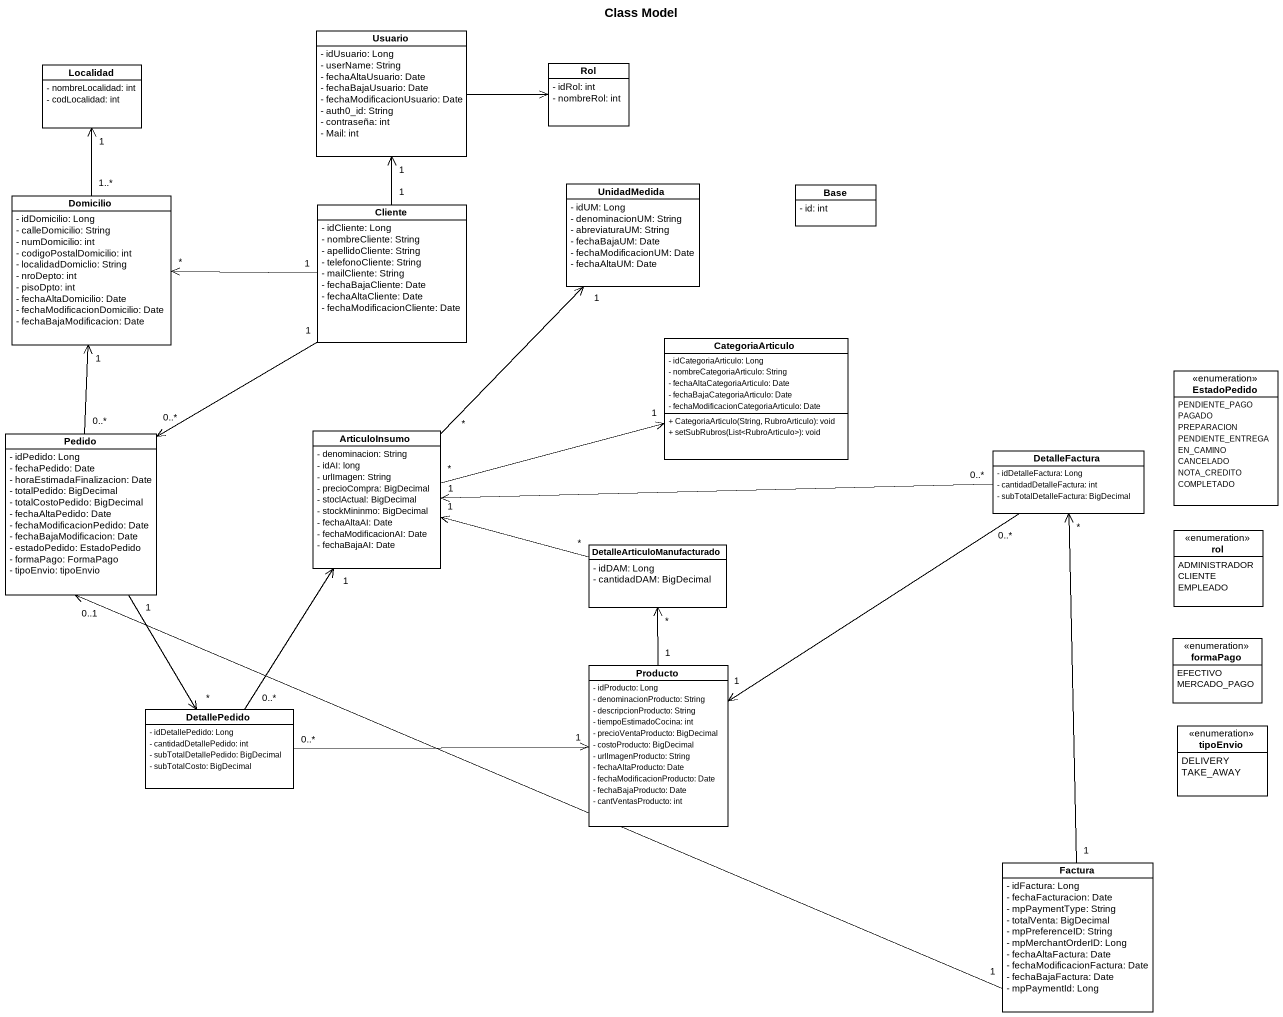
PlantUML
@startuml
title Class Model
hide circle
hide empty members
skinparam classAttributeIconSize 0
class Usuario {
  - idUsuario: Long
  - userName: String
  - fechaAltaUsuario: Date
  - fechaBajaUsuario: Date
  - fechaModificacionUsuario: Date
  - auth0_id: String
  - contraseña: int
  - Mail: int
}
class Localidad {
  - nombreLocalidad: int
  - codLocalidad: int
}
class Rol {
  - idRol: int
  - nombreRol: int
}
class Domicilio {
  - idDomicilio: Long
  - calleDomicilio: String
  - numDomicilio: int
  - codigoPostalDomicilio: int
  - localidadDomiclio: String
  - nroDepto: int
  - pisoDpto: int
  - fechaAltaDomicilio: Date
  - fechaModificacionDomicilio: Date
  - fechaBajaModificacion: Date
}
class Cliente {
  - idCliente: Long
  - nombreCliente: String
  - apellidoCliente: String
  - telefonoCliente: String
  - mailCliente: String
  - fechaBajaCliente: Date
  - fechaAltaCliente: Date
  - fechaModificacionCliente: Date
}
class UnidadMedida {
  - idUM: Long
  - denominacionUM: String
  - abreviaturaUM: String
  - fechaBajaUM: Date
  - fechaModificacionUM: Date
  - fechaAltaUM: Date
}
class Base {
  - id: int
}
class CategoriaArticulo {
  - idCategoriaArticulo: Long
  - nombreCategoriaArticulo: String
  - fechaAltaCategoriaArticulo: Date
  - fechaBajaCategoriaArticulo: Date
  - fechaModificacionCategoriaArticulo: Date
  + CategoriaArticulo(String, RubroArticulo): void
  + setSubRubros(List<RubroArticulo>): void
}
enum EstadoPedido {
  PENDIENTE_PAGO
  PAGADO
  PREPARACION
  PENDIENTE_ENTREGA
  EN_CAMINO
  CANCELADO
  NOTA_CREDITO
  COMPLETADO
}
class Pedido {
  - idPedido: Long
  - fechaPedido: Date
  - horaEstimadaFinalizacion: Date
  - totalPedido: BigDecimal
  - totalCostoPedido: BigDecimal
  - fechaAltaPedido: Date
  - fechaModificacionPedido: Date
  - fechaBajaModificacion: Date
  - estadoPedido: EstadoPedido
  - formaPago: FormaPago
  - tipoEnvio: tipoEnvio
}
class ArticuloInsumo {
  - denominacion: String
  - idAI: long
  - urlImagen: String
  - precioCompra: BigDecimal
  - stoclActual: BigDecimal
  - stockMininmo: BigDecimal
  - fechaAltaAI: Date
  - fechaModificacionAI: Date
  - fechaBajaAI: Date
}
class DetalleFactura {
  - idDetalleFactura: Long
  - cantidadDetalleFactura: int
  - subTotalDetalleFactura: BigDecimal
}
enum rol {
  ADMINISTRADOR
  CLIENTE
  EMPLEADO
}
class DetalleArticuloManufacturado {
  - idDAM: Long
  - cantidadDAM: BigDecimal
}
enum formaPago {
  EFECTIVO
  MERCADO_PAGO
}
class Producto {
  - idProducto: Long
  - denominacionProducto: String
  - descripcionProducto: String
  - tiempoEstimadoCocina: int
  - precioVentaProducto: BigDecimal
  - costoProducto: BigDecimal
  - urlImagenProducto: String
  - fechaAltaProducto: Date
  - fechaModificacionProducto: Date
  - fechaBajaProducto: Date
  - cantVentasProducto: int
}
class DetallePedido {
  - idDetallePedido: Long
  - cantidadDetallePedido: int
  - subTotalDetallePedido: BigDecimal
  - subTotalCosto: BigDecimal
}
enum tipoEnvio {
  DELIVERY
  TAKE_AWAY
}
class Factura {
  - idFactura: Long
  - fechaFacturacion: Date
  - mpPaymentType: String
  - totalVenta: BigDecimal
  - mpPreferenceID: String
  - mpMerchantOrderID: Long
  - fechaAltaFactura: Date
  - fechaModificacionFactura: Date
  - fechaBajaFactura: Date
  - mpPaymentId: Long
}
Usuario -right-> Rol
Domicilio "1..*" -up-> "1" Localidad
Domicilio "*" <-right- "1" Cliente
Cliente "1" -up-> "1" Usuario
Cliente "1" --> "0..*" Pedido
Pedido "0..*" -up-> "1" Domicilio
ArticuloInsumo "*" -up-> "1" UnidadMedida
ArticuloInsumo "*" -right-> "1" CategoriaArticulo
DetalleFactura "0..*" -left-> "1" ArticuloInsumo
DetalleFactura "0..*" --> "1" Producto
DetalleFactura "*" <-- "1" Factura
DetalleArticuloManufacturado "*" -left-> "1" ArticuloInsumo
Producto "1" -up-> "*" DetalleArticuloManufacturado
DetallePedido "*" <-up- "1" Pedido
DetallePedido "0..*" -up-> "1" ArticuloInsumo
DetallePedido "0..*" -right-> "1" Producto
Factura "1" -left-> "0..1" Pedido
@enduml
